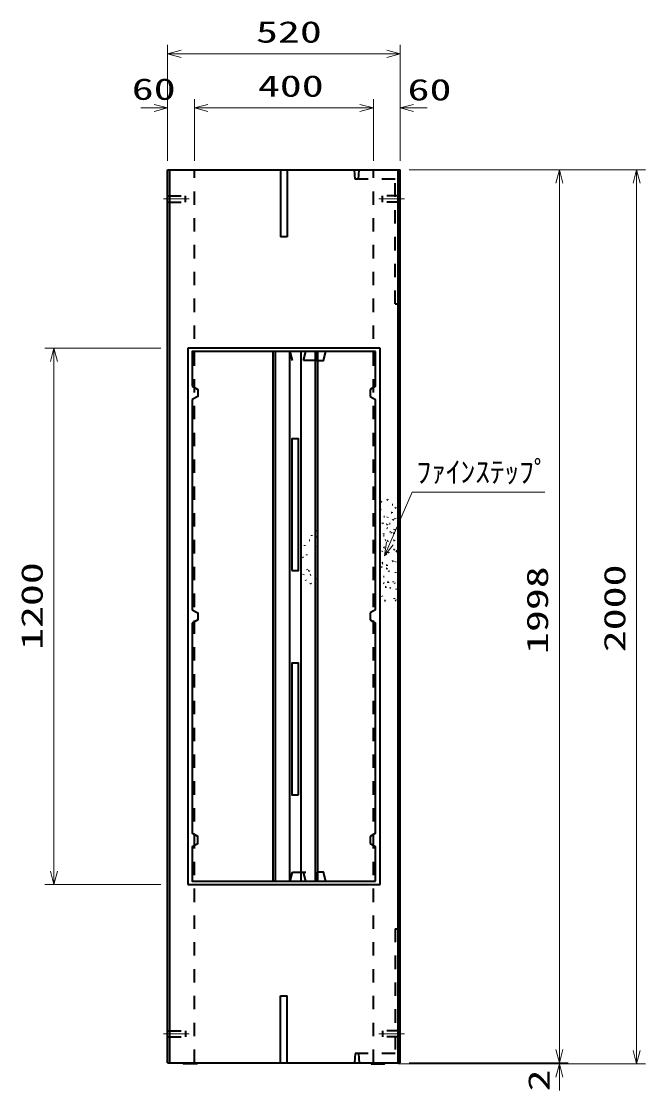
# Model space of a CAD drawing. Units: millimetres on the paper. Extents: x 0 to 841, y 0 to 594.
# Drawn here: x 599 to 668.8, y 259.2 to 378.8 of the extents above; entities that cross this region are included whole.
import ezdxf
from ezdxf.enums import TextEntityAlignment as Align

# ---------------------------------------------------------------- set-up
doc = ezdxf.new("R2010")
doc.units = ezdxf.units.MM
doc.linetypes.add('USER2', pattern=[18.5, 12, -1.5, 3.5, -1.5])
doc.linetypes.add('USER3', pattern=[3, 1.5, -1.5])
for name, color, linetype, lineweight in [('D-BMK（構造物基準線）', 2, 'USER2', 18), ('D-STR-DIM（寸法）', 7, 'Continuous', 13), ('D-STR-HTXT（旗上げ）', 7, 'Continuous', 13), ('D-STR（構造物）', 1, 'Continuous', 35)]:
    doc.layers.add(name, color=color, linetype=linetype, lineweight=lineweight)
doc.styles.add('ＭＳ ゴシック', font='')
doc.styles.get('ＭＳ ゴシック').set_extended_font_data('MS Gothic')

# ---------------------------------------------------------------- blocks, each defined once
blk = doc.blocks.new('_Open30')
at = {"color": 7, "linetype": 'Continuous', "lineweight": 13}
for p, q in [((-1, 0.2679), (0, 0)), ((0, 0), (-1, -0.2679)), ((0, 0), (-1, 0))]:
    blk.add_line(p, q, dxfattribs=at)

msp = doc.modelspace()

# ---------------------------------------------------------------- linework, layer by layer
at = {"layer": 'D-BMK（構造物基準線）'}
for p, q in [((614.931, 358.952), (617.78, 358.952)), ((614.931, 358.952), (617.78, 358.952)), ((639.006, 358.952), (641.855, 358.952)), ((639.006, 358.952), (641.855, 358.952)), ((614.931, 265.552), (617.78, 265.552)), ((614.931, 265.552), (617.78, 265.552)), ((641.855, 265.552), (639.006, 265.552)), ((641.855, 265.552), (639.006, 265.552))]:
    msp.add_line(p, q, dxfattribs=at)
at = {"layer": 'D-STR-DIM（寸法）'}
for p, q in [((615.393, 363.202), (615.393, 376.179)), ((615.393, 363.202), (615.393, 376.179)), ((641.393, 370.159), (641.393, 376.179)), ((641.393, 370.159), (641.393, 376.179)), ((616.893, 375.179), (639.893, 375.179)), ((616.893, 375.179), (639.893, 375.179)), ((615.393, 363.202), (615.393, 370.129)), ((615.393, 363.202), (615.393, 370.129)), ((618.393, 363.202), (618.393, 370.129)), ((618.393, 363.254), (618.393, 370.129)), ((618.393, 363.202), (618.393, 370.129)), ((618.393, 363.254), (618.393, 370.129)), ((638.393, 363.232), (638.393, 370.129)), ((638.393, 363.232), (638.393, 370.129)), ((638.393, 363.232), (638.393, 370.129)), ((638.393, 363.232), (638.393, 370.129)), ((641.393, 363.202), (641.393, 370.129)), ((641.393, 363.202), (641.393, 370.129)), ((613.893, 369.129), (612.393, 369.129)), ((613.893, 369.129), (612.393, 369.129)), ((619.893, 369.129), (636.893, 369.129)), ((619.893, 369.129), (621.393, 369.129)), ((619.893, 369.129), (636.893, 369.129)), ((619.893, 369.129), (621.393, 369.129)), ((636.893, 369.129), (635.393, 369.129)), ((636.893, 369.129), (635.393, 369.129)), ((642.893, 369.129), (644.393, 369.129)), ((642.893, 369.129), (644.393, 369.129)), ((642.393, 362.202), (660.182, 362.202)), ((642.393, 362.202), (660.182, 362.202)), ((658.745, 362.202), (668.822, 362.202)), ((658.745, 362.202), (668.822, 362.202)), ((659.182, 263.802), (659.182, 360.702)), ((659.182, 263.802), (659.182, 360.702)), ((667.822, 263.702), (667.822, 360.702)), ((667.822, 263.702), (667.822, 360.702)), ((614.643, 342.252), (601.679, 342.252)), ((614.643, 342.252), (601.679, 342.252)), ((602.679, 283.752), (602.679, 340.752)), ((602.679, 283.752), (602.679, 340.752)), ((614.643, 282.252), (601.679, 282.252)), ((614.643, 282.252), (601.679, 282.252)), ((659.182, 263.802), (659.182, 265.302)), ((659.182, 263.802), (659.182, 265.302)), ((641.143, 262.202), (660.182, 262.202)), ((641.143, 262.202), (660.182, 262.202)), ((642.393, 262.302), (660.182, 262.302)), ((642.393, 262.302), (660.182, 262.302)), ((642.393, 262.302), (660.182, 262.302)), ((642.393, 262.302), (660.182, 262.302)), ((657.745, 262.202), (668.822, 262.202)), ((657.745, 262.202), (668.822, 262.202)), ((659.182, 260.702), (659.182, 259.202)), ((659.182, 260.702), (659.182, 259.202))]:
    msp.add_line(p, q, dxfattribs=at)
at = {"layer": 'D-STR-HTXT（旗上げ）'}
msp.add_lwpolyline([(657.566, 326.161), (642.736, 326.161), (640.236, 320.41)], dxfattribs=at)
msp.add_lwpolyline([(657.566, 326.161), (642.736, 326.161), (640.236, 320.41)], dxfattribs=at)
at = {"layer": 'D-STR（構造物）'}
for p, q in [((615.393, 262.302), (615.393, 362.202)), ((615.393, 362.202), (641.393, 362.202)), ((615.393, 262.302), (615.393, 362.202)), ((615.393, 362.202), (641.393, 362.202)), ((615.643, 262.302), (615.643, 362.202)), ((615.643, 262.302), (615.643, 362.202)), ((628.018, 362.202), (628.018, 354.702)), ((628.018, 362.202), (628.018, 354.702)), ((628.768, 362.202), (628.768, 354.702)), ((628.768, 362.202), (628.768, 354.702)), ((641.143, 262.302), (641.143, 362.202)), ((641.143, 262.302), (641.143, 362.202)), ((641.393, 262.302), (641.393, 362.202)), ((641.393, 262.302), (641.393, 362.202)), ((628.768, 354.702), (628.018, 354.702)), ((628.768, 354.702), (628.018, 354.702)), ((639.143, 342.252), (617.643, 342.252)), ((617.643, 342.252), (617.643, 282.252)), ((639.143, 282.252), (639.143, 342.252)), ((627.162, 341.877), (627.162, 282.627)), ((627.412, 341.877), (627.412, 282.627)), ((629.031, 341.877), (629.031, 282.627)), ((630.281, 341.877), (630.281, 282.627)), ((638.643, 341.877), (630.296, 341.877)), ((631.9, 341.877), (631.9, 282.627)), ((632.15, 341.877), (632.15, 282.627)), ((638.643, 338.005), (638.643, 341.877)), ((638.643, 338.005), (638.014, 337.642)), ((638.014, 337.642), (638.014, 336.868)), ((618.143, 336.505), (618.143, 313.002)), ((638.014, 336.868), (638.643, 336.505)), ((638.643, 313.002), (638.643, 336.505)), ((639.161, 324.25), (639.214, 324.197)), ((639.214, 324.197), (639.267, 324.25)), ((639.275, 325.105), (639.348, 325.085)), ((639.901, 325.28), (639.958, 325.328)), ((639.958, 325.328), (640.006, 325.271)), ((640.476, 324.774), (640.551, 324.774)), ((640.824, 324.389), (640.877, 324.442)), ((640.877, 324.442), (640.93, 324.389)), ((639.641, 323.378), (639.567, 323.391)), ((639.98, 323.307), (640.006, 323.377)), ((640.46, 323.842), (640.387, 323.822)), ((640.44, 323.914), (640.46, 323.842)), ((640.577, 323.004), (640.59, 323.078)), ((640.59, 323.078), (640.664, 323.065)), ((640.772, 323.204), (640.833, 323.247)), ((640.833, 323.247), (640.876, 323.186)), ((631.975, 321.859), (631.922, 321.912)), ((631.975, 321.859), (632.028, 321.912)), ((639.424, 322.705), (639.363, 322.662)), ((639.424, 322.705), (639.468, 322.643)), ((639.858, 322.528), (639.92, 322.571)), ((639.967, 322.101), (639.892, 322.107)), ((639.92, 322.571), (639.963, 322.51)), ((640.189, 322.631), (640.257, 322.663)), ((640.704, 321.953), (640.742, 322.018)), ((640.742, 322.018), (640.807, 321.98)), ((631.193, 320.77), (631.268, 320.776)), ((631.502, 321.277), (631.522, 321.349)), ((631.95, 321.152), (632.015, 321.19)), ((639.535, 321.291), (639.61, 321.291)), ((639.554, 321.462), (639.541, 321.536)), ((639.779, 320.77), (639.707, 320.75)), ((639.941, 320.733), (640.003, 320.69)), ((640.003, 320.69), (639.96, 320.628)), ((640.311, 321.685), (640.262, 321.742)), ((640.422, 321.627), (640.36, 321.584)), ((640.465, 321.565), (640.422, 321.627)), ((640.623, 320.777), (640.696, 320.79)), ((640.713, 321.575), (640.639, 321.588)), ((640.696, 320.79), (640.709, 320.716)), ((640.7, 321.501), (640.713, 321.575)), ((630.714, 320.155), (630.721, 320.23)), ((631.968, 320.062), (632, 319.994)), ((639.385, 319.573), (639.347, 319.508)), ((639.548, 319.954), (639.621, 319.973)), ((639.621, 319.973), (639.601, 320.046)), ((640.062, 319.407), (640.001, 319.364)), ((640.062, 319.407), (640.105, 319.345)), ((640.752, 319.722), (640.678, 319.709)), ((640.765, 319.648), (640.752, 319.722)), ((640.994, 319.551), (640.933, 319.594)), ((640.951, 319.49), (640.994, 319.551)), ((630.564, 318.817), (630.511, 318.87)), ((630.933, 319.118), (630.964, 319.186)), ((639.375, 318.164), (639.433, 318.212)), ((639.433, 318.212), (639.384, 318.269)), ((639.808, 319.217), (639.795, 319.143)), ((640.503, 318.419), (640.564, 318.462)), ((640.564, 318.462), (640.607, 318.401)), ((640.856, 318.41), (640.843, 318.336)), ((630.571, 316.991), (630.545, 316.92)), ((631.025, 317.455), (631.006, 317.528)), ((631.209, 317.367), (631.144, 317.33)), ((631.209, 317.367), (631.247, 317.303)), ((639.388, 317.749), (639.313, 317.756)), ((639.922, 317.605), (639.849, 317.586)), ((639.942, 317.979), (639.869, 317.998)), ((639.922, 317.906), (639.942, 317.979)), ((639.941, 317.533), (639.922, 317.605)), ((640.108, 317.247), (640.165, 317.296)), ((640.165, 317.296), (640.117, 317.353)), ((640.861, 317.213), (640.855, 317.138)), ((630.79, 316.344), (630.822, 316.276)), ((631.313, 315.92), (631.371, 315.968)), ((631.333, 316.899), (631.386, 316.952)), ((631.371, 315.968), (631.419, 315.911)), ((631.95, 316.407), (631.969, 316.479)), ((639.596, 315.924), (639.528, 315.955)), ((639.536, 316.703), (639.611, 316.703)), ((640.048, 316.095), (639.976, 316.114)), ((640.048, 316.095), (640.029, 316.022)), ((640.632, 316.092), (640.639, 316.167)), ((640.828, 315.94), (640.78, 315.997)), ((639.703, 315.566), (639.778, 315.56)), ((639.778, 315.56), (639.771, 315.485)), ((640.271, 315.412), (640.214, 315.363)), ((640.223, 315.469), (640.271, 315.412)), ((640.961, 315.254), (640.967, 315.329)), ((639.332, 314.546), (639.385, 314.493)), ((639.634, 314.071), (639.702, 314.039)), ((639.702, 314.039), (639.67, 313.972)), ((640.738, 314.208), (640.745, 314.283)), ((640.877, 314.007), (640.935, 314.056)), ((640.935, 314.056), (640.886, 314.113)), ((638.643, 313.002), (638.014, 312.639)), ((638.014, 312.639), (638.014, 311.865)), ((618.143, 311.502), (618.143, 287.999)), ((638.014, 311.865), (638.643, 311.502)), ((638.643, 287.999), (638.643, 311.502)), ((638.643, 287.999), (638.014, 287.636)), ((638.014, 287.636), (638.014, 286.863)), ((638.014, 286.863), (638.643, 286.5)), ((638.643, 282.627), (638.643, 286.5)), ((630.296, 282.627), (638.643, 282.627)), ((617.643, 282.252), (639.143, 282.252)), ((628.018, 262.302), (628.018, 269.802)), ((628.018, 269.802), (628.768, 269.802)), ((628.018, 262.302), (628.018, 269.802)), ((628.018, 269.802), (628.768, 269.802)), ((628.768, 262.302), (628.768, 269.802)), ((628.768, 262.302), (628.768, 269.802)), ((615.393, 262.302), (641.393, 262.302)), ((615.393, 262.302), (641.393, 262.302)), ((617.143, 262.202), (617.043, 262.302)), ((617.143, 262.202), (617.043, 262.302)), ((618.643, 262.202), (617.143, 262.202)), ((618.643, 262.202), (617.143, 262.202)), ((618.643, 262.202), (618.743, 262.302)), ((618.643, 262.202), (618.743, 262.302)), ((638.143, 262.202), (638.043, 262.302)), ((638.143, 262.202), (638.043, 262.302)), ((638.143, 262.202), (639.643, 262.202)), ((638.143, 262.202), (639.643, 262.202)), ((639.643, 262.202), (639.743, 262.302)), ((639.643, 262.202), (639.743, 262.302))]:
    msp.add_line(p, q, dxfattribs=at)
at = {"layer": 'D-STR（構造物）', "linetype": 'USER3'}
for p, q in [((618.393, 262.302), (618.393, 362.202)), ((618.393, 262.302), (618.393, 362.202)), ((636.361, 361.152), (636.28, 362.202)), ((636.361, 361.152), (636.28, 362.202)), ((636.727, 361.152), (636.8, 362.202)), ((636.727, 361.152), (636.8, 362.202)), ((638.393, 262.302), (638.393, 362.202)), ((638.393, 262.302), (638.393, 362.202)), ((640.818, 361.152), (636.361, 361.152)), ((640.818, 361.152), (636.361, 361.152)), ((640.818, 347.202), (640.818, 361.152)), ((640.818, 347.202), (640.818, 361.152)), ((615.393, 359.302), (617.393, 359.302)), ((615.393, 359.302), (617.393, 359.302)), ((617.393, 358.602), (617.393, 359.302)), ((617.393, 358.602), (617.393, 359.302)), ((641.393, 359.302), (639.393, 359.302)), ((639.393, 358.602), (639.393, 359.302)), ((641.393, 359.302), (639.393, 359.302)), ((639.393, 358.602), (639.393, 359.302)), ((615.393, 358.602), (617.393, 358.602)), ((615.393, 358.602), (617.393, 358.602)), ((641.393, 358.602), (639.393, 358.602)), ((641.393, 358.602), (639.393, 358.602)), ((640.818, 347.202), (641.393, 347.202)), ((640.818, 347.202), (641.393, 347.202)), ((630.576, 340.877), (630.826, 341.877)), ((630.826, 282.627), (630.576, 283.627)), ((640.818, 277.302), (641.393, 277.302)), ((640.818, 277.302), (640.818, 263.352)), ((640.818, 277.302), (641.393, 277.302)), ((640.818, 277.302), (640.818, 263.352)), ((615.393, 265.902), (617.393, 265.902)), ((615.393, 265.902), (617.393, 265.902)), ((617.393, 265.902), (617.393, 265.202)), ((617.393, 265.902), (617.393, 265.202)), ((641.393, 265.902), (639.393, 265.902)), ((639.393, 265.902), (639.393, 265.202)), ((641.393, 265.902), (639.393, 265.902)), ((639.393, 265.902), (639.393, 265.202)), ((615.393, 265.202), (617.393, 265.202)), ((615.393, 265.202), (617.393, 265.202)), ((641.393, 265.202), (639.393, 265.202)), ((641.393, 265.202), (639.393, 265.202)), ((636.361, 263.352), (636.28, 262.302)), ((636.361, 263.352), (636.28, 262.302)), ((640.818, 263.352), (636.361, 263.352)), ((640.818, 263.352), (636.361, 263.352)), ((636.727, 263.352), (636.8, 262.302)), ((636.727, 263.352), (636.8, 262.302))]:
    msp.add_line(p, q, dxfattribs=at)
at = {"layer": 'D-STR（構造物）'}
for points in [[(630.281, 341.877), (618.143, 341.877), (618.143, 338.005)], [(618.143, 338.005), (618.772, 337.642), (618.772, 336.868), (618.143, 336.505)], [(618.143, 313.002), (618.772, 312.639), (618.772, 311.865)], [(618.143, 313.002), (618.772, 312.639), (618.772, 311.865), (618.143, 311.502)], [(618.143, 286.5), (618.772, 286.863), (618.772, 287.636), (618.143, 287.999)], [(618.143, 286.5), (618.143, 282.627), (630.281, 282.627)]]:
    msp.add_lwpolyline(points, dxfattribs=at)
at = {"layer": 'D-STR（構造物）', "linetype": 'USER3'}
for points in [[(632.071, 340.877), (629.339, 340.877), (629.071, 341.878)], [(629.071, 282.626), (629.339, 283.627), (632.071, 283.627)]]:
    msp.add_lwpolyline(points, dxfattribs=at)
at = {"layer": 'D-STR（構造物）'}
for points in [[(632.029, 341.877), (632.071, 340.877), (632.808, 340.877), (633.059, 341.877)], [(629.281, 317.377), (630.031, 317.377), (630.031, 332.127), (629.281, 332.127)], [(630.031, 292.277), (630.031, 307.027), (629.281, 307.027), (629.281, 292.277)], [(632.071, 283.627), (632.029, 282.627), (633.059, 282.627), (632.808, 283.627)]]:
    msp.add_lwpolyline(points, close=True, dxfattribs=at)

# ---------------------------------------------------------------- block references
at = {"layer": 'D-STR-DIM（寸法）', "xscale": 1.5, "yscale": 1.5}
for p, rotation in [((615.393, 375.179), 180), ((615.393, 375.179), 180), ((618.393, 369.129), 180), ((618.393, 369.129), 180), ((618.393, 369.129), 180), ((618.393, 369.129), 180), ((641.393, 369.129), 180), ((641.393, 369.129), 180), ((659.182, 362.202), 90), ((659.182, 362.202), 90), ((667.822, 362.202), 90), ((667.822, 362.202), 90), ((602.679, 342.252), 90), ((602.679, 342.252), 90), ((602.679, 282.252), 270), ((602.679, 282.252), 270), ((659.182, 262.302), 270), ((659.182, 262.302), 270), ((659.182, 262.302), 270), ((659.182, 262.302), 270), ((667.822, 262.202), 270), ((667.822, 262.202), 270), ((659.182, 262.202), 90), ((659.182, 262.202), 90)]:
    msp.add_blockref('_Open30', p, dxfattribs=dict(at, rotation=rotation))
for p in [(641.393, 375.179), (641.393, 375.179), (615.393, 369.129), (615.393, 369.129), (638.393, 369.129), (638.393, 369.129), (638.393, 369.129), (638.393, 369.129)]:
    msp.add_blockref('_Open30', p, dxfattribs=at)
at = {"layer": 'D-STR-HTXT（旗上げ）', "xscale": 1.5, "yscale": 1.5, "rotation": 246.50838}
msp.add_blockref('_Open30', (639.639, 319.035), dxfattribs=at)
msp.add_blockref('_Open30', (639.639, 319.035), dxfattribs=at)

# ---------------------------------------------------------------- texts
at = {"layer": 'D-STR-DIM（寸法）', "style": 'ＭＳ ゴシック', "width": 1.5}
for s, p in [('520', (625.268, 375.717)), ('520', (625.268, 375.717)), ('60', (611.379, 369.317)), ('60', (611.379, 369.317)), ('400', (625.476, 369.666)), ('400', (625.476, 369.666)), ('60', (642.212, 369.253)), ('60', (642.212, 369.253))]:
    msp.add_text(s, height=2.405, dxfattribs=at).set_placement(p, align=Align.BOTTOM_LEFT)
for s, p in [('1200', (602.142, 308.502)), ('1200', (602.142, 308.502)), ('1998', (658.644, 308.044)), ('1998', (658.644, 308.044)), ('2000', (667.284, 308.244)), ('2000', (667.284, 308.244)), ('2', (658.819, 259.114)), ('2', (658.819, 259.114))]:
    msp.add_text(s, height=2.405, rotation=90, dxfattribs=at).set_placement(p, align=Align.BOTTOM_LEFT)
at = {"layer": 'D-STR-HTXT（旗上げ）', "style": 'ＭＳ ゴシック'}
msp.add_text('ﾌｧｲﾝｽﾃｯﾌﾟ', height=2.405, dxfattribs=at).set_placement((643.215, 326.486), align=Align.BOTTOM_LEFT)
msp.add_text('ﾌｧｲﾝｽﾃｯﾌﾟ', height=2.405, dxfattribs=at).set_placement((643.215, 326.486), align=Align.BOTTOM_LEFT)

doc.saveas('drawing.dxf')
